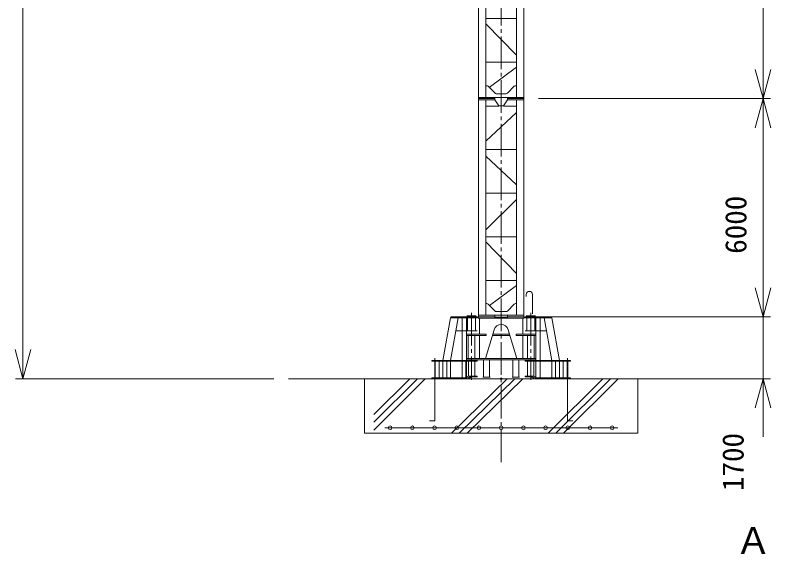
# Model space of a CAD drawing. Units: millimetres, scale not verified. Extents: x -35305 to 35349, y -48327 to 51747.
# Drawn here: x -32912 to -12153, y -27988 to -13176 of the extents above; entities that cross this region are included whole.
import ezdxf
from ezdxf.enums import TextEntityAlignment as Align

# ---------------------------------------------------------------- set-up
doc = ezdxf.new("R2010")
doc.units = ezdxf.units.MM
doc.header["$LTSCALE"] = 100
doc.header["$PDMODE"] = 32
doc.header["$PDSIZE"] = 50
doc.linetypes.add('CHAIN2', pattern=[12, 9, -1, 1, -1])
for name, color, linetype, lineweight in [('0-1_10 常用実線', 3, 'Continuous', 18), ('0-3_12 常用一点鎖線', 3, 'CHAIN2', 18), ('0-4_05 寸法', 7, 'Continuous', 18), ('0-5_20 躯体・土木、外形線', 1, 'Continuous', 18)]:
    doc.layers.add(name, color=color, linetype=linetype, lineweight=lineweight)
doc.styles.add('ＭＳ ゴシック', font='')
doc.styles.get('ＭＳ ゴシック').set_extended_font_data('MS Gothic')

msp = doc.modelspace()

# ---------------------------------------------------------------- linework, layer by layer
at = {"layer": '0-1_10 常用実線'}
for p, q in [((-20185.8, -21471.2), (-20185.8, 10760.8)), ((-18935.8, -21471.2), (-18935.8, 10760.8)), ((-19135.8, -13271.2), (-19985.8, -13271.2)), ((-19985.8, -13413), (-19135.8, -14278)), ((-19985.8, -14471.2), (-19135.8, -14471.2)), ((-19889.3, -15165.6), (-19135.8, -14608)), ((-19985.8, -15119.2), (-19956.5, -15119.2)), ((-19921.1, -15133.8), (-19730.4, -15324.6)), ((-19391.1, -15324.6), (-19200.4, -15133.8)), ((-19135.8, -15119.2), (-19165, -15119.2)), ((-19695, -15339.2), (-19426.5, -15339.2)), ((-20185.8, -15439.2), (-18935.8, -15439.2)), ((-19735.8, -15471.2), (-20185.8, -15471.2)), ((-20185.8, -15503.2), (-19735.8, -15503.2)), ((-19985.8, -21426.2), (-19985.8, -15503.2)), ((-19735.8, -15439.2), (-19735.8, -15471.2)), ((-19735.8, -15503.2), (-19735.8, -15439.2)), ((-19735.8, -15503.2), (-19620.8, -15671.2)), ((-19385.8, -15503.2), (-19500.8, -15671.2)), ((-19385.8, -15503.2), (-19385.8, -15439.2)), ((-18935.8, -15471.2), (-19385.8, -15471.2)), ((-19385.8, -15503.2), (-18935.8, -15503.2)), ((-19985.8, -15681.2), (-19620.8, -15681.2)), ((-19620.8, -15671.2), (-19500.8, -15671.2)), ((-19620.8, -15671.2), (-19620.8, -15681.2)), ((-19985.8, -16645.5), (-19135.8, -15852.8)), ((-19985.8, -16871.2), (-19135.8, -16871.2)), ((-19985.8, -17052.8), (-19135.8, -17845.5)), ((-19985.8, -18071.2), (-19135.8, -18071.2)), ((-19985.8, -19081.5), (-19135.8, -18246.2)), ((-19135.8, -19271.2), (-19985.8, -19271.2)), ((-19985.8, -19413), (-19135.8, -20278)), ((-19985.8, -20471.2), (-19135.8, -20471.2)), ((-19881.8, -21160.1), (-19135.8, -20608)), ((-18875.8, -20908.2), (-18875.8, -20858.2)), ((-18701.8, -20858.2), (-18701.8, -21391)), ((-19985.8, -21106.2), (-19956.5, -21106.2)), ((-19921.1, -21120.8), (-19730.4, -21311.6)), ((-19391.1, -21311.6), (-19200.4, -21120.8)), ((-19135.8, -21106.2), (-19165, -21106.2)), ((-19695, -21326.2), (-19426.5, -21326.2)), ((-21166.8, -22671.2), (-20954.7, -21497.2)), ((-20954.7, -21497.2), (-20223.9, -21497.2)), ((-20954.7, -22671.2), (-20742.6, -21497.2)), ((-20939.6, -21475.2), (-20223.9, -21475.2)), ((-20939.6, -21475.2), (-20939.6, -21497.2)), ((-20631.3, -21497.2), (-20631.3, -21853.2)), ((-20515.4, -21497.2), (-20515.4, -22671.2)), ((-20503.9, -21443.2), (-20243.9, -21443.2)), ((-20482.1, -21497.2), (-20482.1, -21853.2)), ((-20478.9, -21443.2), (-20478.9, -21475.2)), ((-20265.8, -21497.2), (-20265.8, -21853.2)), ((-20259, -21443.2), (-20259, -21475.2)), ((-20223.9, -21497.2), (-20223.9, -21475.2)), ((-20195.8, -21471.2), (-20195.8, -21503.2)), ((-20195.8, -21471.2), (-19735.8, -21471.2)), ((-20195.8, -21503.2), (-18925.8, -21503.2)), ((-20185.8, -21426.2), (-19135.8, -21426.2)), ((-20158.3, -21503.2), (-20158.3, -21951.2)), ((-19735.8, -21503.2), (-19735.8, -21426.2)), ((-19735.8, -21481.2), (-19385.8, -21481.2)), ((-19385.8, -21503.2), (-19385.8, -21426.2)), ((-18925.8, -21471.2), (-19385.8, -21471.2)), ((-18963.3, -21503.2), (-18963.3, -21951.2)), ((-18925.8, -21471.2), (-18925.8, -21503.2)), ((-18181.9, -21475.2), (-18897.6, -21475.2)), ((-18897.6, -21497.2), (-18897.6, -21475.2)), ((-18166.8, -21497.2), (-18897.6, -21497.2)), ((-18617.6, -21443.2), (-18877.6, -21443.2)), ((-18862.5, -21443.2), (-18862.5, -21475.2)), ((-18855.7, -21497.2), (-18855.7, -21853.2)), ((-18642.6, -21443.2), (-18642.6, -21475.2)), ((-18639.4, -21497.2), (-18639.4, -21853.2)), ((-18606.2, -21497.2), (-18606.2, -22671.2)), ((-18490.2, -21497.2), (-18490.2, -22671.2)), ((-18166.8, -22671.2), (-18379, -21497.2)), ((-18181.9, -21475.2), (-18181.9, -21497.2)), ((-17954.7, -22671.2), (-18166.8, -21497.2)), ((-20791.8, -21853.2), (-20223.9, -21853.2)), ((-20631.3, -21875.2), (-20631.3, -22671.2)), ((-20515.4, -21951.2), (-19971.3, -21951.2)), ((-20515.4, -21987.2), (-19971.3, -21987.2)), ((-20463.9, -22615.2), (-20463.9, -21987.2)), ((-20283.9, -22615.2), (-20283.9, -21987.2)), ((-20154.3, -21987.2), (-20154.3, -22615.2)), ((-19994.3, -22615.2), (-19752, -21824.6)), ((-19971.3, -21951.2), (-19971.3, -21987.2)), ((-19801.8, -21987.2), (-19319.7, -21987.2)), ((-19790.8, -21951.2), (-19330.7, -21951.2)), ((-19127.3, -22615.2), (-19369.5, -21824.6)), ((-18606.2, -21951.2), (-19150.3, -21951.2)), ((-19150.3, -21951.2), (-19150.3, -21987.2)), ((-18606.2, -21987.2), (-19150.3, -21987.2)), ((-18967.3, -21987.2), (-18967.3, -22615.2)), ((-18329.7, -21853.2), (-18897.6, -21853.2)), ((-18837.6, -22615.2), (-18837.6, -21987.2)), ((-18657.6, -22615.2), (-18657.6, -21987.2)), ((-21381.6, -22609.9), (-21381.6, -24331.2)), ((-20515.4, -22615.2), (-18606.2, -22615.2)), ((-17740, -22609.9), (-17740, -24331.2)), ((-21466.4, -22671.2), (-21466.4, -22693.2)), ((-21466.4, -22671.2), (-20223.9, -22671.2)), ((-21466.4, -22693.2), (-20223.9, -22693.2)), ((-21387.2, -22693.2), (-21387.2, -23149.2)), ((-21375.9, -22693.2), (-21375.9, -23149.2)), ((-21259.9, -22693.2), (-21259.9, -23149.2)), ((-21159.5, -22693.2), (-21159.5, -23149.2)), ((-21055.6, -22693.2), (-21055.6, -23149.2)), ((-20955.2, -22693.2), (-20955.2, -23149.2)), ((-20631.3, -22693.2), (-20631.3, -23149.2)), ((-20530.9, -22693.2), (-20530.9, -23149.2)), ((-20515.4, -22651.2), (-18606.2, -22651.2)), ((-20515.4, -22693.2), (-20515.4, -23149.2)), ((-20503.9, -22661.2), (-20503.9, -22651.2)), ((-20460, -22693.2), (-20460, -23099.2)), ((-20283.9, -22693.2), (-20283.9, -23099.2)), ((-20223.9, -22671.2), (-20223.9, -22693.2)), ((-20046.4, -23133.2), (-20046.4, -22651.2)), ((-19881.2, -23133.2), (-19881.2, -22651.2)), ((-19240.3, -23133.2), (-19240.3, -22651.2)), ((-19075.1, -23133.2), (-19075.1, -22651.2)), ((-17655.1, -22671.2), (-18897.6, -22671.2)), ((-18897.6, -22671.2), (-18897.6, -22693.2)), ((-17655.1, -22693.2), (-18897.6, -22693.2)), ((-18837.6, -22693.2), (-18837.6, -23099.2)), ((-18661.5, -22693.2), (-18661.5, -23099.2)), ((-18617.6, -22661.2), (-18617.6, -22651.2)), ((-18606.2, -22693.2), (-18606.2, -23149.2)), ((-18490.2, -22693.2), (-18490.2, -23149.2)), ((-18166.3, -22693.2), (-18166.3, -23149.2)), ((-18065.9, -22693.2), (-18065.9, -23149.2)), ((-17962, -22693.2), (-17962, -23149.2)), ((-17861.6, -22693.2), (-17861.6, -23149.2)), ((-17745.6, -22693.2), (-17745.6, -23149.2)), ((-17734.3, -22693.2), (-17734.3, -23149.2)), ((-17655.1, -22671.2), (-17655.1, -22693.2)), ((-21466.4, -23149.2), (-20497.7, -23149.2)), ((-21466.4, -23149.2), (-21466.4, -23171.2)), ((-21466.4, -23171.2), (-20497.7, -23171.2)), ((-20195.8, -23171.2), (-21466.4, -23171.2)), ((-21466.4, -23171.2), (-20195.8, -23171.2)), ((-20515.4, -23119.2), (-20460, -23099.2)), ((-20497.7, -23149.2), (-20352.7, -23099.2)), ((-20497.7, -23171.2), (-20352.7, -23121.2)), ((-20460, -23099.2), (-20223.9, -23099.2)), ((-20352.7, -23121.2), (-20223.9, -23121.2)), ((-20223.9, -23099.2), (-20223.9, -23121.2)), ((-20063.8, -23133.2), (-19863.8, -23133.2)), ((-19057.7, -23133.2), (-19257.7, -23133.2)), ((-18925.8, -23171.2), (-17655.1, -23171.2)), ((-18925.8, -23171.2), (-17655.1, -23171.2)), ((-18897.6, -23099.2), (-18897.6, -23121.2)), ((-18661.5, -23099.2), (-18897.6, -23099.2)), ((-18768.8, -23121.2), (-18897.6, -23121.2)), ((-18623.8, -23149.2), (-18768.8, -23099.2)), ((-18623.8, -23171.2), (-18768.8, -23121.2)), ((-18606.2, -23119.2), (-18661.5, -23099.2)), ((-17655.1, -23149.2), (-18623.8, -23149.2)), ((-17655.1, -23171.2), (-18623.8, -23171.2)), ((-17655.1, -23149.2), (-17655.1, -23171.2)), ((-21531.6, -24331.2), (-21381.6, -24331.2)), ((-17590, -24331.2), (-17740, -24331.2))]:
    msp.add_line(p, q, dxfattribs=at)
for points in [[(-19985.8, -15439.2), (-19985.8, -15119.2), (-19985.8, -9503.2)], [(-19135.8, -15439.2), (-19135.8, -15119.2), (-19135.8, -9503.2)], [(-18935.8, -21426.2), (-19135.8, -21426.2), (-19135.8, -15503.2)], [(-19500.8, -15671.2), (-19500.8, -15681.2), (-19135.8, -15681.2)], [(-20503.9, -22661.2), (-20243.9, -22661.2), (-20243.9, -22651.2)], [(-18617.6, -22661.2), (-18877.6, -22661.2), (-18877.6, -22651.2)]]:
    msp.add_lwpolyline(points, dxfattribs=at)
for centre, radius, start, end in [((-19956.5, -15169.2), 50, 45, 90), ((-19165, -15169.2), 50, 90, 135), ((-19695, -15289.2), 50, 225, 270), ((-19426.5, -15289.2), 50, 270, 315), ((-18788.8, -20858.2), 87, 0, 180), ((-19956.5, -21156.2), 50, 45, 90), ((-19165, -21156.2), 50, 90, 135), ((-19695, -21276.2), 50, 225, 270), ((-19426.5, -21276.2), 50, 270, 315), ((-19560.8, -21883.2), 200, 90, 162.96244), ((-19560.8, -21883.2), 200, 17.03756, 90)]:
    msp.add_arc(centre, radius, start, end, dxfattribs=at)
msp.add_point((-19560.8, -23171.2), dxfattribs=at)
msp.add_point((-19560.8, -23171.2), dxfattribs=at)
at = {"layer": '0-3_12 常用一点鎖線'}
for p, q in [((-19560.8, -25466), (-19560.8, 19858.5)), ((-20373.9, -21362.1), (-20373.9, -23200.5)), ((-18747.6, -21362.1), (-18747.6, -23200.5))]:
    msp.add_line(p, q, dxfattribs=at)
at = {"layer": '0-4_05 寸法'}
for p, q in [((-32697.8, 14040.8), (-32697.8, -22371.2)), ((-12367, -14671.2), (-12367, 13728.8)), ((-12367, -15471.2), (-12367, -14671.2)), ((-18535.8, -15471.2), (-12167, -15471.2)), ((-18535.8, -15471.2), (-12167, -15471.2)), ((-12367, -15471.2), (-12367, -16271.2)), ((-12367, -20671.2), (-12367, -16271.2)), ((-12367, -20671.2), (-12367, -19871.2)), ((-12367, -21471.2), (-12367, -20671.2)), ((-12367, -21471.2), (-12367, -20671.2)), ((-18525.8, -21471.2), (-12167, -21471.2)), ((-18525.8, -21471.2), (-12167, -21471.2)), ((-12367, -21471.2), (-12367, -23171.2)), ((-32697.8, -23171.2), (-32697.8, -22371.2)), ((-25805.8, -23171.2), (-32897.8, -23171.2)), ((-13315.7, -23171.2), (-12167, -23171.2)), ((-12367, -23171.2), (-12367, -23971.2)), ((-12367, -23971.2), (-12367, -24771.2))]:
    msp.add_line(p, q, dxfattribs=at)
for points in [[(-12152.6, -14671.2), (-12367, -15471.2), (-12581.4, -14671.2)], [(-12581.4, -16271.2), (-12367, -15471.2), (-12152.6, -16271.2)], [(-12152.6, -20671.2), (-12367, -21471.2), (-12581.4, -20671.2)], [(-12152.6, -20671.2), (-12367, -21471.2), (-12581.4, -20671.2)], [(-32483.4, -22371.2), (-32697.8, -23171.2), (-32912.1, -22371.2)], [(-12581.4, -23971.2), (-12367, -23171.2), (-12152.6, -23971.2)]]:
    msp.add_lwpolyline(points, dxfattribs=at)
at = {"layer": '0-5_20 躯体・土木、外形線'}
for p, q in [((-12689.6, -23171.2), (-25405.8, -23171.2)), ((-23310.8, -24671.2), (-23310.8, -23171.2)), ((-23060.8, -24371.2), (-21860.8, -23171.2)), ((-23060.8, -24159.1), (-22072.9, -23171.2)), ((-23060.8, -24583.3), (-21648.6, -23171.2)), ((-20922.9, -24671.2), (-19394.4, -23171.2)), ((-20710.8, -24671.2), (-19182.2, -23171.2)), ((-20498.6, -24671.2), (-18970.1, -23171.2)), ((-18272.9, -24671.2), (-16772.9, -23171.2)), ((-18060.8, -24671.2), (-16560.8, -23171.2)), ((-17848.6, -24671.2), (-16348.6, -23171.2)), ((-15810.8, -24671.2), (-15810.8, -23171.2)), ((-23310.8, -24671.2), (-15810.8, -24671.2)), ((-22760.8, -24521.2), (-16360.8, -24521.2))]:
    msp.add_line(p, q, dxfattribs=at)
for centre in [(-22610.8, -24521.2), (-22000.8, -24521.2), (-21390.8, -24521.2), (-20780.8, -24521.2), (-20170.8, -24521.2), (-19560.8, -24521.2), (-18950.8, -24521.2), (-18340.8, -24521.2), (-17730.8, -24521.2), (-17120.8, -24521.2), (-16510.8, -24521.2)]:
    msp.add_circle(centre, 50, dxfattribs=at)

# ---------------------------------------------------------------- texts
at = {"layer": '0-4_05 寸法', "style": 'ＭＳ ゴシック'}
for s, p in [('6000', (-12647, -19737.9)), ('1700', (-12725.2, -26259.4))]:
    msp.add_text(s, height=586.5, rotation=90, dxfattribs=at).set_placement(p, align=Align.BOTTOM_LEFT)
msp.add_text('Ａ', height=733.1, dxfattribs=at).set_placement((-13136.5, -28208), align=Align.BOTTOM_LEFT)

doc.saveas('drawing.dxf')
